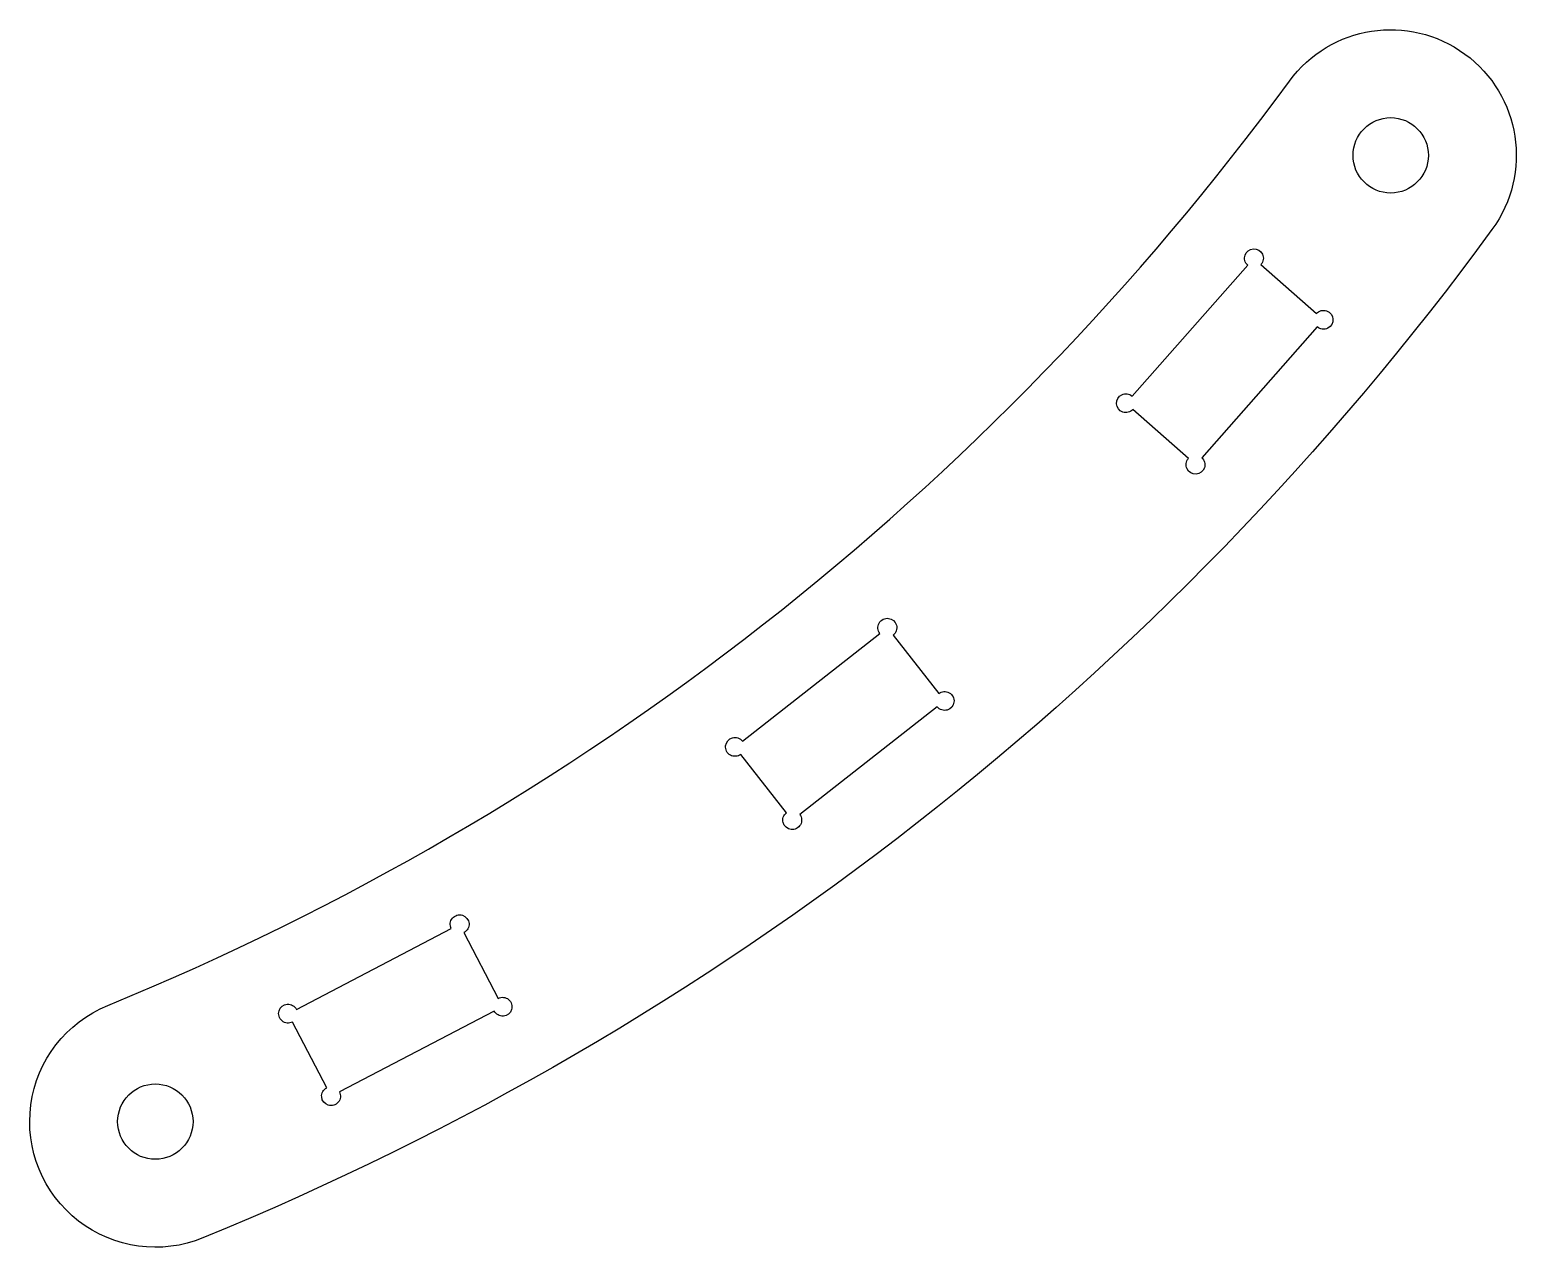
# Model space of a CAD drawing. Header units: millimetres. Extents: x 24 to 83.2, y -119.9 to -71.5.
import ezdxf

# ---------------------------------------------------------------- set-up
doc = ezdxf.new("R2010")
doc.units = ezdxf.units.MM
doc.layers.get('0').update_dxf_attribs({"linetype": 'CONTINUOUS'})

msp = doc.modelspace()

# ---------------------------------------------------------------- linework, layer by layer
for points in [[(74.144, -73.5, -1), (82.211, -79.409, -0.138317), (30.896, -119.542, -1), (27.104, -110.288, 0.138317)], [(72.486, -80.829, -2.414214), (73.015, -80.797), (75.225, -82.75, -2.414214), (75.258, -83.28), (70.655, -88.487, -2.414214), (70.126, -88.52), (67.916, -86.566, -2.414214), (67.883, -86.037)], [(60.19, -97.876, -2.414214), (60.126, -98.402), (54.651, -102.684, -2.414214), (54.125, -102.619), (52.307, -100.296, -2.414214), (52.372, -99.769), (57.846, -95.488, -2.414214), (58.373, -95.552)], [(40.781, -107.233, -2.414214), (41.287, -107.392), (42.65, -110.008, -2.414214), (42.491, -110.514), (36.328, -113.726, -2.414214), (35.822, -113.567), (34.458, -110.951, -2.414214), (34.618, -110.445)]]:
    msp.add_lwpolyline(points, format="xyb", close=True)
for centre in [(78.178, -76.454), (29, -114.915)]:
    msp.add_circle(centre, 1.5)

doc.saveas('drawing.dxf')
